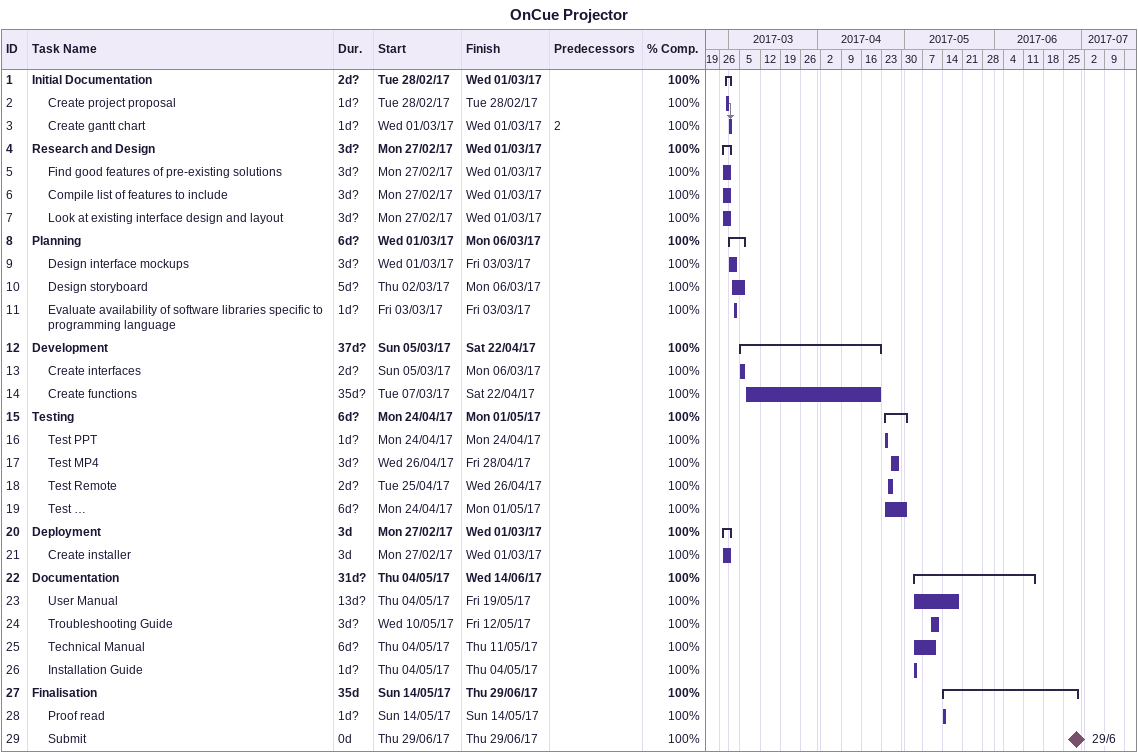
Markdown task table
OnCue Projector

| ID | Level | Task | Duration | Start | Finish | Predecessors | % complete |
|---|---|---|---|---|---|---|---|
| 1 | 1 | **Initial Documentation** | 2d? | 2017-02-28 | 2017-03-01 |  | 100 |
| 2 | 2 | Create project proposal | 1d? | 2017-02-28 | 2017-02-28 |  | 100 |
| 3 | 2 | Create gantt chart | 1d? | 2017-03-01 | 2017-03-01 | 2 | 100 |
| 4 | 1 | **Research and Design** | 3d? | 2017-02-27 | 2017-03-01 |  | 100 |
| 5 | 2 | Find good features of pre-existing solutions | 3d? | 2017-02-27 | 2017-03-01 |  | 100 |
| 6 | 2 | Compile list of features to include | 3d? | 2017-02-27 | 2017-03-01 |  | 100 |
| 7 | 2 | Look at existing interface design and layout | 3d? | 2017-02-27 | 2017-03-01 |  | 100 |
| 8 | 1 | **Planning** | 6d? | 2017-03-01 | 2017-03-06 |  | 100 |
| 9 | 2 | Design interface mockups | 3d? | 2017-03-01 | 2017-03-03 |  | 100 |
| 10 | 2 | Design storyboard | 5d? | 2017-03-02 | 2017-03-06 |  | 100 |
| 11 | 2 | Evaluate availability of software libraries specific to programming language | 1d? | 2017-03-03 | 2017-03-03 |  | 100 |
| 12 | 1 | **Development** | 37d? | 2017-03-05 | 2017-04-22 |  | 100 |
| 13 | 2 | Create interfaces | 2d? | 2017-03-05 | 2017-03-06 |  | 100 |
| 14 | 2 | Create functions | 35d? | 2017-03-07 | 2017-04-22 |  | 100 |
| 15 | 1 | **Testing** | 6d? | 2017-04-24 | 2017-05-01 |  | 100 |
| 16 | 2 | Test PPT | 1d? | 2017-04-24 | 2017-04-24 |  | 100 |
| 17 | 2 | Test MP4 | 3d? | 2017-04-26 | 2017-04-28 |  | 100 |
| 18 | 2 | Test Remote | 2d? | 2017-04-25 | 2017-04-26 |  | 100 |
| 19 | 2 | Test … | 6d? | 2017-04-24 | 2017-05-01 |  | 100 |
| 20 | 1 | **Deployment** | 3d | 2017-02-27 | 2017-03-01 |  | 100 |
| 21 | 2 | Create installer | 3d | 2017-02-27 | 2017-03-01 |  | 100 |
| 22 | 1 | **Documentation** | 31d? | 2017-05-04 | 2017-06-14 |  | 100 |
| 23 | 2 | User Manual | 13d? | 2017-05-04 | 2017-05-19 |  | 100 |
| 24 | 2 | Troubleshooting Guide | 3d? | 2017-05-10 | 2017-05-12 |  | 100 |
| 25 | 2 | Technical Manual | 6d? | 2017-05-04 | 2017-05-11 |  | 100 |
| 26 | 2 | Installation Guide | 1d? | 2017-05-04 | 2017-05-04 |  | 100 |
| 27 | 1 | **Finalisation** | 35d | 2017-05-14 | 2017-06-29 |  | 100 |
| 28 | 2 | Proof read | 1d? | 2017-05-14 | 2017-05-14 |  | 100 |
| 29 | 2 | Submit | 0d | 2017-06-29 | 2017-06-29 |  | 100 |
